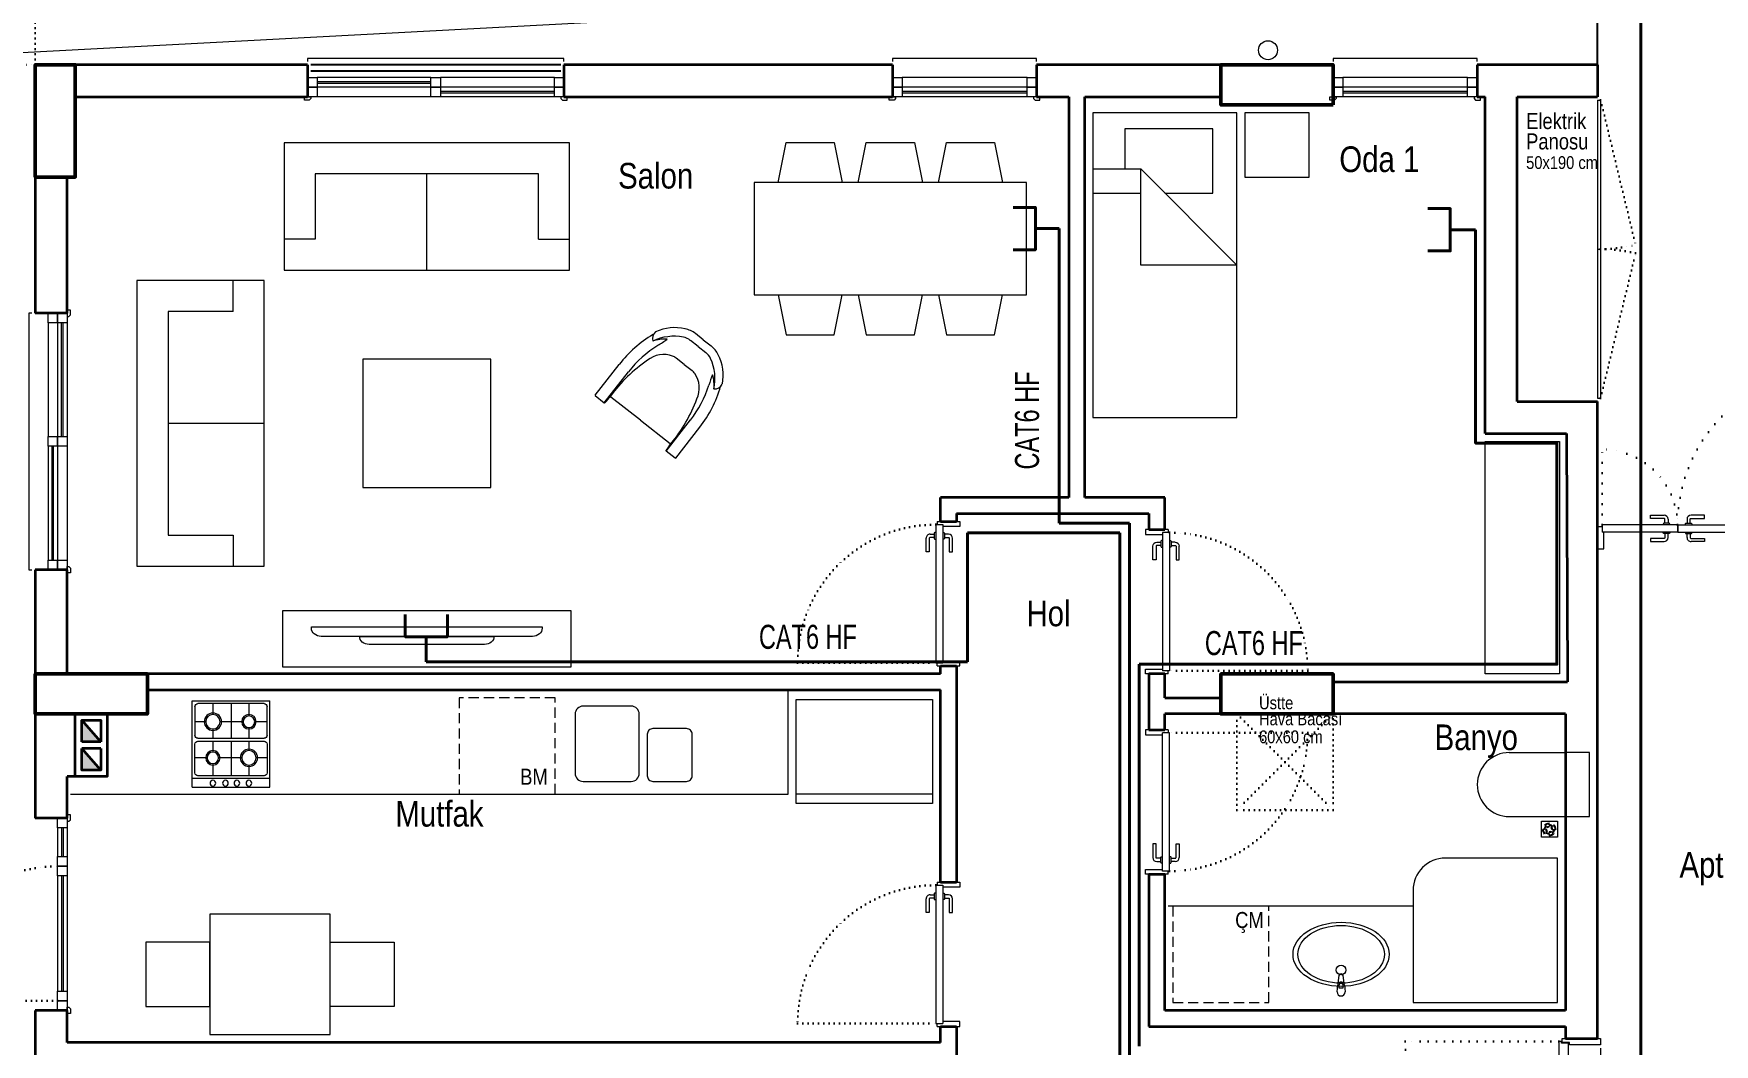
# Model space of a CAD drawing. Header units: millimetres. Extents: x 1852829 to 1882754, y -270850 to -231658.
# Drawn here: x 1857322 to 1858371, y -258057 to -257427 of the extents above; entities that cross this region are included whole.
import ezdxf
from ezdxf.enums import TextEntityAlignment as Align

# ---------------------------------------------------------------- set-up
doc = ezdxf.new("R2010")
doc.units = ezdxf.units.MM
for name, pattern in [('CONTINOUS', [0]), ('CONTINU', [0]), ('DOT', [0.25, 0, -0.25]), ('izdüşüm arka', [3.175, 0, -3.175]), ('izdüşüm ön', [9.525, 6.35, -3.175])]:
    doc.linetypes.add(name, pattern=pattern)
for name, color, linetype, lineweight in [('a_ba', 6, 'Continuous', 50), ('a_doğrama', 251, 'Continuous', 20), ('a_duvar', 251, 'Continuous', 35), ('a_görünüş', 32, 'Continuous', 25), ('a_görünüş_ince', 8, 'Continuous', 20), ('a_izdüşüm_arka', 251, 'izdüşüm arka', 30), ('a_izdüşüm_ön', 6, 'izdüşüm ön', 9), ('a_not_mahal', 253, 'Continuous', 5), ('a_not_misc', 144, 'Continuous', 5), ('a_not_text', 7, 'Continuous', 13), ('a_tefriş', 8, 'Continuous', 20), ('m_yib', 65, 'Continuous', 20), ('Priz', 6, 'CONTINOUS', 40), ('Telefon', 2, 'CONTINOUS', 40)]:
    doc.layers.add(name, color=color, linetype=linetype, lineweight=lineweight)
doc.styles.add('Grupcad', font='arial.ttf', dxfattribs={"width": 0.7})
doc.styles.get("Standard").update_dxf_attribs({"font": 'ARIALN.TTF'})

# ---------------------------------------------------------------- blocks, each defined once
blk = doc.blocks.new('K1')
at = {"layer": 'a_doğrama', "color": 251}
for points in [[(-17.5, -2.5), (-22, -2.5), (-22, 0), (2, 0), (2, -4), (-17.5, -4), (-17.5, -2.5)], [(-27.5, -93.1), (-25, -93.1)], [(-14.5, -93.1), (-17, -93.1)], [(-17.5, -97.5), (-22, -97.5), (-22, -100), (2, -100), (2, -96), (-17.5, -96), (-17.5, -97.5)]]:
    blk.add_lwpolyline(points, dxfattribs=at)
blk.add_lwpolyline([(-18, -14), (-18, -4), (-18, -3), (-22.5, -3), (-22.5, -2.5), (-22.5, -2), (-24, -2), (-24, -2.5), (-24, -12.5), (-24, -88), (-24, -97.5), (-24, -98), (-22.5, -98), (-22.5, -97.5), (-22.5, -97), (-18, -97), (-18, -96), (-18, -86.5)], close=True, dxfattribs=at)
for points in [[(-25, -91.1), (-27.5, -91.1, -0.414214), (-28, -90.6), (-28, -82.1), (-30, -82.1), (-30, -90.6)], [(-17, -91.1), (-14.5, -91.1, 0.414214), (-14, -90.6), (-14, -82.1), (-12, -82.1), (-12, -90.6)], [(-24, -94.1), (-24.5, -94.1, -0.414214), (-25, -93.6), (-25, -90.6, -0.414214), (-24.5, -90.1), (-24, -90.1)], [(-18, -94.1), (-17.5, -94.1, 0.414214), (-17, -93.6), (-17, -90.6, 0.414214), (-17.5, -90.1), (-18, -90.1)]]:
    blk.add_lwpolyline(points, format="xyb", dxfattribs=at)
for centre, start, end in [((-27.5, -90.6), 180, 270), ((-14.5, -90.6), 270, 0)]:
    blk.add_arc(centre, 2.5, start, end, dxfattribs=at)
at = {"layer": 'a_görünüş_ince', "color": 251}
blk.add_line((2, -6), (2, -94), dxfattribs=at)
at = {"layer": 'a_izdüşüm_arka', "color": 251, "linetype": 'DOT', "ltscale": 20}
blk.add_line((-24, -2), (-120, -2), dxfattribs=at)
blk.add_arc((-24, -2), 96, 180, 270, dxfattribs=at)
blk = doc.blocks.new('kapı_c_blok')
at = {"layer": 'a_doğrama', "linetype": 'Continuous'}
for p, q in [((5, 14), (7.9, 14)), ((5, 14), (5, 12)), ((54.9, 15), (7.9, 15)), ((7.9, 15), (7.9, 10.5)), ((54.9, 10.5), (7.9, 10.5)), ((54.9, 15), (54.9, 10.5)), ((55.1, 15), (152.1, 15)), ((55.1, 15), (55.1, 10.5)), ((55.1, 10.5), (152.1, 10.5)), ((152.1, 15), (152.1, 10.5)), ((155, 14), (152.1, 14)), ((155, 14), (155, 12))]:
    blk.add_line(p, q, dxfattribs=at)
at = {"layer": 'a_doğrama'}
for points in [[(47.1, 16), (47.1, 18.5, 0.414214), (46.6, 19), (38.1, 19), (38.1, 21), (46.6, 21)], [(62.9, 16), (62.9, 18.5, -0.414214), (63.4, 19), (71.9, 19), (71.9, 21), (63.4, 21)], [(50.1, 15), (50.1, 15.5, 0.414214), (49.6, 16), (46.6, 16, 0.414214), (46.1, 15.5), (46.1, 15)], [(50.1, 10.5), (50.1, 10, -0.414214), (49.6, 9.5), (46.6, 9.5, -0.414214), (46.1, 10), (46.1, 10.5)], [(59.9, 15), (59.9, 15.5, -0.414214), (60.4, 16), (63.4, 16, -0.414214), (63.9, 15.5), (63.9, 15)], [(59.9, 10.5), (59.9, 10, 0.414214), (60.4, 9.5), (63.4, 9.5, 0.414214), (63.9, 10), (63.9, 10.5)], [(47.1, 9.5), (47.1, 7, -0.414214), (46.6, 6.5), (38.1, 6.5), (38.1, 4.5), (46.6, 4.5)], [(62.9, 9.5), (62.9, 7, 0.414214), (63.4, 6.5), (71.9, 6.5), (71.9, 4.5), (63.4, 4.5)]]:
    blk.add_lwpolyline(points, format="xyb", dxfattribs=at)
at = {"layer": 'a_doğrama', "linetype": 'Continuous'}
for points in [[(5, 2), (5, 0), (9, 0), (9, 10.5)], [(155, 2), (155, 0), (151, 0), (151, 10.5)]]:
    blk.add_lwpolyline(points, dxfattribs=at)
at = {"layer": 'a_doğrama'}
for points in [[(49.1, 18.5), (49.1, 16)], [(60.9, 18.5), (60.9, 16)], [(49.1, 7), (49.1, 9.5)], [(60.9, 7), (60.9, 9.5)]]:
    blk.add_lwpolyline(points, dxfattribs=at)
for centre, start, end in [((46.6, 18.5), 359.9992, 89.9992), ((63.4, 18.5), 90.0008, 180.0008), ((46.6, 7), 269.9992, 359.9992), ((63.4, 7), 180.0008, 270.0008)]:
    blk.add_arc(centre, 2.5, start, end, dxfattribs=at)
at = {"layer": 'a_izdüşüm_arka', "ltscale": 2}
for points in [[(152.1, 15), (152.1, 112)], [(7.9, 15), (7.9, 62)]]:
    blk.add_lwpolyline(points, dxfattribs=at)
for centre, radius, start, end in [((152.2, 14.9), 97.1, 90.0857, 179.918), ((7.9, 15), 47, 359.9985, 90)]:
    blk.add_arc(centre, radius, start, end, dxfattribs=at)
blk = doc.blocks.new('K2')
at = {"layer": 'a_doğrama', "color": 251, "linetype": 'Continuous'}
for p, q in [((-13, 88.1), (-13, 1.9)), ((-13, 88.1), (-8.5, 88.1)), ((-12, 90), (-12, 88.1)), ((-12, 90), (-10, 90)), ((-8.5, 88.1), (-8.5, 1.9)), ((-13, 1.9), (-8.5, 1.9)), ((-12, 0), (-12, 1.9)), ((-12, 0), (-10, 0))]:
    blk.add_line(p, q, dxfattribs=at)
for points in [[(0, 90), (2, 90), (2, 87), (-8.5, 87)], [(0, 0), (2, 0), (2, 3), (-8.5, 3)]]:
    blk.add_lwpolyline(points, dxfattribs=at)
at = {"layer": 'a_doğrama', "color": 251}
for points in [[(-14, 80.1), (-16.5, 80.1, 0.414214), (-17, 79.6), (-17, 71.1), (-19, 71.1), (-19, 79.6)], [(-13, 83.1), (-13.5, 83.1, 0.414214), (-14, 82.6), (-14, 79.6, 0.414214), (-13.5, 79.1), (-13, 79.1)], [(-8.5, 83.1), (-8, 83.1, -0.414214), (-7.5, 82.6), (-7.5, 79.6, -0.414214), (-8, 79.1), (-8.5, 79.1)], [(-7.5, 80.1), (-5, 80.1, -0.414214), (-4.5, 79.6), (-4.5, 71.1), (-2.5, 71.1), (-2.5, 79.6)]]:
    blk.add_lwpolyline(points, format="xyb", dxfattribs=at)
for points in [[(-16.5, 82.1), (-14, 82.1)], [(-5, 82.1), (-7.5, 82.1)]]:
    blk.add_lwpolyline(points, dxfattribs=at)
for centre, start, end in [((-16.5, 79.6), 90, 180), ((-5, 79.6), 0, 90)]:
    blk.add_arc(centre, 2.5, start, end, dxfattribs=at)
at = {"layer": 'a_izdüşüm_arka', "color": 251}
blk.add_lwpolyline([(-99.2, 1.9), (-13, 1.9)], dxfattribs=at)
blk.add_arc((-13, 1.9), 86.2, 90, 180, dxfattribs=at)
blk = doc.blocks.new('klozet')
at = {"layer": 'a_tefriş'}
blk.add_line((20, 0), (-20, 0), dxfattribs=at)
for points in [[(-20, 0), (-20, -15), (20, -15), (20, 0)], [(-20, -50), (-20, -15)], [(20, -50), (20, -15)]]:
    blk.add_lwpolyline(points, dxfattribs=at)
blk.add_arc((0, -50), 20, 180, 360, dxfattribs=at)
blk = doc.blocks.new('160p')
at = {"layer": 'a_doğrama', "color": 251}
for points in [[(-6, -6), (-6, 0), (-12, 0), (-12, -6)], [(0, -6), (0, 0), (-6, 0), (-6, -6)], [(-6, -83), (-6, -77), (-12, -77), (-12, -83)], [(0, -83), (0, -77), (-6, -77), (-6, -83)], [(-6, -160), (-6, -154), (-12, -154), (-12, -160)], [(0, -160), (0, -154), (-6, -154), (-6, -160)]]:
    blk.add_lwpolyline(points, close=True, dxfattribs=at)
for points in [[(2, -1), (2, 2), (0, 2), (0, -2), (1, -2), (2, -1)], [(-9.5, -6), (-9.5, -77)], [(-8.5, -6), (-8.5, -77)], [(-3.5, -83), (-3.5, -154)], [(-2.5, -83), (-2.5, -154)], [(2, -159), (2, -162), (0, -162), (0, -158), (1, -158), (2, -159)]]:
    blk.add_lwpolyline(points, dxfattribs=at)
at = {"layer": 'a_görünüş_ince', "color": 251}
for points in [[(-22, -160), (-24, -160), (-24, 0), (-22, 0)], [(-12, -77), (-12, -6)], [(-6, -77), (-6, -6)], [(-6, -77), (-6, -6)], [(0, -77), (0, -6)], [(-12, -154), (-12, -83)], [(-6, -154), (-6, -83)], [(-6, -154), (-6, -83)], [(0, -154), (0, -83)]]:
    blk.add_lwpolyline(points, dxfattribs=at)
blk = doc.blocks.new('kapı_120_c_blok')
at = {"layer": 'a_doğrama', "color": 251}
for points in [[(-2, 119), (-2, 122), (0, 122), (0, 118), (-1, 118), (-2, 119)], [(2.5, 114), (2.5, 96)], [(3.5, 114), (3.5, 96)], [(2.5, 84), (2.5, 12)], [(3.5, 84), (3.5, 12)], [(-2, 1), (-2, -2), (0, -2), (0, 2), (-1, 2), (-2, 1)]]:
    blk.add_lwpolyline(points, dxfattribs=at)
for points in [[(0, 114), (6, 114), (6, 120), (0, 120)], [(0, 90), (6, 90), (6, 96), (0, 96)], [(0, 84), (6, 84), (6, 90), (0, 90)], [(0, 6), (6, 6), (6, 12), (0, 12)], [(0, 0), (6, 0), (6, 6), (0, 6)]]:
    blk.add_lwpolyline(points, close=True, dxfattribs=at)
at = {"layer": 'a_görünüş_ince', "color": 251}
for points in [[(0, 114), (0, 96)], [(6, 114), (6, 96)], [(0, 84), (0, 12)], [(6, 84), (6, 12)]]:
    blk.add_lwpolyline(points, dxfattribs=at)
at = {"layer": 'a_izdüşüm_arka', "color": 251}
blk.add_lwpolyline([(6, 6), (90, 6)], dxfattribs=at)
blk.add_arc((6, 6), 84, 0, 90, dxfattribs=at)
blk = doc.blocks.new('90_p_c_blok')
at = {"layer": 'a_doğrama'}
for points in [[(1, 2), (-2, 2), (-2, 0), (2, 0), (2, 1), (1, 2)], [(89, 2), (92, 2), (92, 0), (88, 0), (88, 1), (89, 2)], [(84, -2.5), (6, -2.5)], [(84, -3.5), (6, -3.5)]]:
    blk.add_lwpolyline(points, dxfattribs=at)
for points in [[(0, 0), (6, 0), (6, -6), (0, -6)], [(0, -6), (6, -6), (6, -12), (0, -12)], [(84, 0), (90, 0), (90, -6), (84, -6)], [(84, -6), (90, -6), (90, -12), (84, -12)]]:
    blk.add_lwpolyline(points, close=True, dxfattribs=at)
at = {"layer": 'a_görünüş_ince'}
for points in [[(6, 0), (84, 0)], [(6, -6), (84, -6)], [(6, -6), (84, -6)], [(6, -12), (84, -12)], [(0, -22), (0, -24), (90, -24), (90, -22)]]:
    blk.add_lwpolyline(points, dxfattribs=at)
blk = doc.blocks.new('baca_şönt')
at = {"layer": 'a_duvar'}
h = blk.add_hatch(color=256, dxfattribs=at)
h.dxf.hatch_style = 1
h.paths.add_polyline_path([(21.5, -5), (21.5, -17), (35, -17)])
h.paths.add_polyline_path([(4, -5), (4, -17), (17.5, -17)])
for p, q in [((4, -5), (17.5, -17)), ((17.5, -5), (17.5, -17)), ((21.5, -5), (21.5, -17)), ((21.5, -5), (35, -17))]:
    blk.add_line(p, q, dxfattribs=at)
blk.add_lwpolyline([(0, -21), (39, -21), (39, -1), (0, -1)], close=True, dxfattribs=at)
for points in [[(17.5, -5), (4, -5), (4, -17), (17.5, -17)], [(21.5, -17), (35, -17), (35, -5), (21.5, -5)]]:
    blk.add_lwpolyline(points, dxfattribs=at)
blk = doc.blocks.new('tefriş_koltuk_202x90')
at = {"layer": 'a_tefriş'}
for p, q in [((0, -90), (0, -22)), ((-79, -68), (-101, -68)), ((79, -68), (101, -68))]:
    blk.add_line(p, q, dxfattribs=at)
for points in [[(101, -90), (101, 0), (-101, 0), (-101, -90), (101, -90)], [(79, -68), (79, -22), (-79, -22), (-79, -68)]]:
    blk.add_lwpolyline(points, dxfattribs=at)
blk = doc.blocks.new('tefirş_tv')
at = {"layer": 'a_tefriş'}
for points in [[(60, 4), (60, 5, 0.414214), (55, 10), (-55, 10, 0.414214), (-60, 5), (-60, 4)], [(35, 10), (35, 10, 0.414214), (30, 15), (-30, 15, 0.414214), (-35, 10), (-35, 10)]]:
    blk.add_lwpolyline(points, format="xyb", close=True, dxfattribs=at)
blk = doc.blocks.new('berjer')
at = {"layer": 'a_tefriş'}
for p, q in [((-45.1, 45.1), (-49.5, 40.8)), ((-45.1, 45.1), (-40.8, 49.5)), ((-41.4, 41.4), (-37.1, 45.7)), ((-41.4, 41.4), (-45.7, 37.1)), ((-31.3, 31.3), (-26.8, 35.8)), ((26.1, 19), (8.8, 36.2)), ((-31.3, 31.3), (-35.8, 26.8)), ((21, 13.6), (3.6, 31)), ((0, 0), (16.6, 16.6)), ((26.1, 18.7), (21, 13.6)), ((0, 0), (-16.6, -16.6)), ((-19, -26.1), (-36.2, -8.8)), ((-13.6, -21), (-31, -3.6)), ((-18.7, -26.1), (-13.6, -21))]:
    blk.add_line(p, q, dxfattribs=at)
for centre, radius, start, end in [((-29.8, 38.5), 15.5, 107.9156, 135), ((-25, 27.7), 27.3, 71.2858, 110.6993), ((-19.2, 48.9), 5.5, 350.3156, 56.9936), ((-29.8, 38.5), 10.2, 107.9156, 135), ((-23.7, 18.5), 31.1, 71.4354, 107.3961), ((-18.6, 23.9), 24.6, 78.6027, 99.5819), ((18.9, 123.1), 85.7, 240.9454, 245.5445), ((-45.7, -18.5), 69.9, 45.0971, 65.3824), ((-44.9, -17.5), 76, 45, 66.6891), ((-27.4, 24.8), 27.6, 159.0996, 198.2964), ((-38.5, 29.8), 15.5, 135, 162.0844), ((-18.2, 23.5), 31.5, 162.3914, 198.167), ((-38.5, 29.8), 10.2, 135, 162.0844), ((-21, 30), 8.21, 117.4936, 135.1057), ((-17.5, 23.2), 15.9, 57.4112, 117.4936), ((-53.9, -49.3), 97, 43.332, 62.3787), ((-23.4, 18.3), 25.2, 169.88, 190.627), ((-123.1, -18.9), 85.7, 24.4555, 29.0546), ((-23.2, 17.5), 15.9, 152.5064, 212.5888), ((-30, 21), 8.21, 134.8943, 152.5064), ((-49, 19.1), 5.5, 213.0064, 279.6844), ((17.5, 44.9), 76, 203.7042, 225), ((18.5, 45.7), 69.9, 204.6176, 224.9029), ((16.4, 16.9), 0.4, 315, 46.0366), ((110.8, 118.5), 138.4, 227.0869, 229.3484), ((20.8, 13.7), 0.2, 229.3484, 315), ((26, 18.9), 0.2, 315, 45), ((49.3, 53.9), 97, 207.6213, 226.668), ((-16.9, -16.4), 0.4, 223.9634, 315), ((-118.5, -110.8), 138.4, 40.6516, 42.9131), ((-13.7, -20.8), 0.2, 315, 40.6516), ((-18.9, -26), 0.2, 225, 315)]:
    blk.add_arc(centre, radius, start, end, dxfattribs=at)
blk = doc.blocks.new('A$C2A0A03CE')
at = {"layer": 'a_tefriş'}
for p, q in [((-54, -24.3), (-54, 24.3)), ((-54, 24.3), (0, 24.3)), ((-48.6, 24.3), (-48.6, -24.3)), ((-27, 22.5), (-45, 22.5)), ((-35.6, 22.5), (-35.6, 15.7)), ((-21.6, 22.5), (-3.6, 22.5)), ((-13.1, 22.5), (-13.1, 14.8)), ((0, -24.3), (0, 24.3)), ((-46.8, 20.7), (-46.8, -20.7)), ((-40, 11.2), (-46.8, 11.2)), ((-25.2, 11.2), (-31, 11.2)), ((-25.2, -20.7), (-25.2, 20.7)), ((-23.4, -20.7), (-23.4, 20.7)), ((-16.6, 11.2), (-23.4, 11.2)), ((-1.8, 11.2), (-9.4, 11.2)), ((-1.8, 20.7), (-1.8, -20.7)), ((-25.2, 0), (-46.8, 0)), ((-35.6, 6.8), (-35.6, -7.7)), ((-1.8, 0), (-23.4, 0)), ((-13.1, 7.7), (-13.1, -6.8)), ((-39.1, -11.3), (-46.8, -11.3)), ((-35.6, -14.9), (-35.6, -22.5)), ((-25.2, -11.3), (-31.9, -11.3)), ((-17.5, -11.3), (-23.4, -11.3)), ((-13.1, -15.7), (-13.1, -22.5)), ((-1.8, -11.3), (-8.5, -11.3)), ((-54, -24.3), (0, -24.3)), ((-45, -22.5), (-27, -22.5)), ((-3.6, -22.5), (-21.6, -22.5))]:
    blk.add_line(p, q, dxfattribs=at)
for centre, radius in [((-51.4, 11.2), 1.8), ((-35.6, 11.2), 5.4), ((-35.6, 11.2), 4.5), ((-13.1, 11.2), 4.5), ((-13.1, 11.2), 3.6), ((-51.4, 3.7), 1.8), ((-51.4, -3.5), 1.8), ((-51.4, -11.3), 1.8), ((-35.6, -11.3), 4.5), ((-35.6, -11.3), 3.6), ((-13.1, -11.3), 5.4), ((-13.1, -11.3), 4.5)]:
    blk.add_circle(centre, radius, dxfattribs=at)
for centre, start, end in [((-45, 20.7), 90, 180), ((-27, 20.7), 0, 90), ((-21.6, 20.7), 90, 180), ((-3.6, 20.7), 0, 90), ((-45, -20.7), 180, 270), ((-27, -20.7), 270, 0), ((-21.6, -20.7), 180, 270), ((-3.6, -20.7), 270, 0)]:
    blk.add_arc(centre, 1.8, start, end, dxfattribs=at)
blk = doc.blocks.new('tefriş_süzgeç')
at = {"layer": 'a_tefriş'}
for p, q in [((5, 0), (-5, 0)), ((-5, 0), (-5, -10)), ((5, -10), (5, 0)), ((-5, -10), (5, -10)), ((-3.6, -5.1), (-4.1, -5.1)), ((-2.6, -5.1), (-3.1, -5.1)), ((-2.5, -2.5), (-2.9, -2.2)), ((-2.6, -7.6), (-2.9, -7.9)), ((-2, -3.3), (-2.3, -3)), ((-1.9, -6.9), (-2.2, -7.2)), ((-1.6, -5.1), (-2.1, -5.1)), ((-1.2, -3.9), (-1.5, -3.6)), ((-1.2, -6.2), (-1.5, -6.5)), ((-0.2, -2.5), (-0.2, -2)), ((-0.1, -1.5), (-0.1, -1)), ((-0.1, -3), (-0.1, -3.5)), ((-0.1, -6.6), (-0.1, -7.1)), ((-0.1, -7.6), (-0.1, -8.1)), ((-0.1, -8.6), (-0.1, -9.1)), ((1, -4), (1.4, -3.6)), ((1.1, -6.2), (1.4, -6.5)), ((1.5, -5.1), (2, -5.1)), ((1.7, -3.3), (2.1, -2.9)), ((1.8, -6.9), (2.1, -7.2)), ((2.5, -2.5), (2.8, -2.2)), ((2.5, -5.1), (3, -5.1)), ((2.5, -7.5), (2.8, -7.9)), ((3.5, -5.1), (4, -5.1))]:
    blk.add_line(p, q, dxfattribs=at)
for centre, radius, start, end in [((-0.1, -5.1), 4.06, 134.2896, 180), ((-0.1, -5.1), 3.56, 134.2896, 180), ((-0.1, -5.1), 3.06, 180, 225), ((-0.1, -5.1), 4.06, 225, 270), ((-0.1, -5.1), 2.56, 180, 225), ((-0.1, -5.1), 3.56, 225, 270), ((-0.4, -4.4), 2.4, 84.5943, 143.2016), ((-0.1, -5.1), 2.06, 134.2896, 180), ((-0.1, -5), 2.44, 90.343, 138.1212), ((-0.1, -5.1), 1.56, 134.2896, 180), ((-0.1, -5.1), 2.06, 225, 270), ((-0.1, -5.1), 1.56, 225, 270), ((-0.1, -5.1), 4.06, 45, 90), ((-0.1, -5.1), 3.56, 45, 90), ((-0.1, -5.1), 2.06, 45, 90), ((-0.1, -5.1), 1.56, 45, 90), ((-0.1, -5.1), 2.56, 270, 315.7104), ((-0.1, -5.1), 3.06, 270, 315.7104), ((-0.1, -5.1), 1.56, 314.2896, 360), ((-0.1, -5.1), 2.06, 314.2896, 360), ((-0.1, -5.1), 2.56, 360, 45), ((-0.1, -5.1), 3.06, 360, 45), ((-0.1, -5.1), 3.56, 314.2896, 360), ((-0.1, -5.1), 4.06, 314.2896, 360)]:
    blk.add_arc(centre, radius, start, end, dxfattribs=at)
blk = doc.blocks.new('tefriş_yatak tek')
at = {"layer": 'a_tefriş'}
for points in [[(0, -0.45), (-1.9, -0.45), (-1.9, 0.45), (0, 0.45)], [(-1.9, -0.5), (-1.5, -0.5), (-1.5, -0.9), (-1.9, -0.9)]]:
    blk.add_lwpolyline(points, close=True, dxfattribs=at)
for points in [[(-1.55, 0.45), (-1.55, 0.15), (-0.95, -0.45), (-0.95, 0.15), (-1.55, 0.15)], [(-1.4, 0.45), (-1.4, 0.15)], [(-1.4, 0), (-1.4, -0.3), (-1.8, -0.3), (-1.8, 0.25), (-1.55, 0.25)]]:
    blk.add_lwpolyline(points, dxfattribs=at)
blk = doc.blocks.new('TELEFON PRIZI')
at = {"layer": 'Telefon', "linetype": 'CONTINU'}
blk.add_lwpolyline([(13.2, 13.9), (13.2, 0), (-13.2, 0), (-13.2, 13.9)], dxfattribs=at)

msp = doc.modelspace()

# ---------------------------------------------------------------- linework, layer by layer
at = {"layer": 'a_ba', "color": 253}
for points in [[(1857322.7, -257516.2), (1857347.7, -257516.2), (1857347.7, -257446.2), (1857322.7, -257446.2)], [(1858132.7, -257471.2), (1858132.7, -257446.2), (1858062.7, -257446.2), (1858062.7, -257471.2)], [(1857322.7, -257826.2), (1857322.7, -257851.2), (1857392.7, -257851.2), (1857392.7, -257826.2)], [(1858132.7, -257851.2), (1858132.7, -257826.2), (1858062.7, -257826.2), (1858062.7, -257851.2)]]:
    msp.add_lwpolyline(points, close=True, dxfattribs=at)
at = {"layer": 'a_doğrama'}
for points in [[(1858297.7, -257468.2), (1858297.7, -257654.2)], [(1858297.7, -257468.2), (1858299.7, -257468.2)], [(1858299.7, -257468.2), (1858299.7, -257654.2)], [(1858297.7, -257561.2), (1858299.7, -257561.2)], [(1858297.7, -257654.2), (1858299.7, -257654.2)]]:
    msp.add_lwpolyline(points, dxfattribs=at)
at = {"layer": 'a_duvar'}
for p, q in [((1857492.7, -257446.2), (1857322.7, -257446.2)), ((1857492.7, -257446.2), (1857492.7, -257466.2)), ((1857857.7, -257446.2), (1857652.7, -257446.2)), ((1857652.7, -257446.2), (1857652.7, -257466.2)), ((1857857.7, -257446.2), (1857857.7, -257466.2)), ((1858132.7, -257446.2), (1857947.7, -257446.2)), ((1857947.7, -257446.2), (1857947.7, -257466.2)), ((1858297.7, -257446.2), (1858222.7, -257446.2)), ((1857322.7, -257466.2), (1857322.7, -257601.2)), ((1857347.7, -257466.2), (1857492.7, -257466.2)), ((1857652.7, -257466.2), (1857857.7, -257466.2)), ((1857947.7, -257466.2), (1857967.7, -257466.2)), ((1857967.7, -257466.2), (1857967.7, -257716.2)), ((1857977.7, -257466.2), (1858062.7, -257466.2)), ((1857977.7, -257716.2), (1857977.7, -257466.2)), ((1858222.7, -257466.2), (1858227.7, -257466.2)), ((1858227.7, -257676.2), (1858227.7, -257466.2)), ((1858247.7, -257466.2), (1858297.7, -257466.2)), ((1858247.7, -257656.2), (1858247.7, -257466.2)), ((1857342.7, -257601.2), (1857342.7, -257516.2)), ((1858247.7, -257656.2), (1858297.7, -257656.2)), ((1858297.7, -257736.2), (1858297.7, -257656.2)), ((1858227.7, -257676.2), (1858278.4, -257676.2)), ((1858278.4, -257676.2), (1858279, -257831.2)), ((1857967.7, -257716.2), (1857887.7, -257716.2)), ((1857887.7, -257731.2), (1857887.7, -257716.2)), ((1858027.7, -257716.2), (1857977.7, -257716.2)), ((1857897.7, -257726.2), (1857897.7, -257731.2)), ((1857897.7, -257726.2), (1857977.7, -257726.2)), ((1857977.7, -257726.2), (1858017.7, -257726.2)), ((1858017.7, -257726.2), (1858017.7, -257736.2)), ((1858297.7, -258053.7), (1858297.7, -257734.2)), ((1857322.7, -257761.2), (1857322.7, -257916.2)), ((1857342.7, -257826.2), (1857342.7, -257761.2)), ((1857887.7, -257826.2), (1857342.7, -257826.2)), ((1857887.7, -257826.2), (1857887.7, -257821.2)), ((1857897.7, -257821.2), (1857897.7, -257956.2)), ((1858017.7, -257826.2), (1858017.7, -257861.2)), ((1858027.7, -257841.2), (1858027.7, -257826.2)), ((1857392.7, -257836.2), (1857887.7, -257836.2)), ((1857887.7, -257956.2), (1857887.7, -257836.2)), ((1858132.7, -257831.2), (1858279, -257831.2)), ((1858027.7, -257841.2), (1858062.7, -257841.2)), ((1858277.7, -257851.2), (1858027.7, -257851.2)), ((1858027.7, -257861.2), (1858027.7, -257851.2)), ((1858277.7, -257851.2), (1858277.7, -258036.2)), ((1857342.7, -257916.2), (1857342.7, -257890.2)), ((1858017.7, -257951.2), (1858017.7, -258046.2)), ((1858027.7, -258036.2), (1858027.7, -257951.2)), ((1857322.7, -258036.2), (1857322.7, -258121.2)), ((1857342.7, -258056.2), (1857342.7, -258036.2)), ((1858277.7, -258036.2), (1858027.7, -258036.2)), ((1857887.7, -258056.2), (1857887.7, -258046.2)), ((1857897.7, -258046.2), (1857897.7, -258071.2)), ((1858017.7, -258046.2), (1858277.7, -258046.2)), ((1858277.7, -258046.2), (1858277.7, -258053.7)), ((1857887.7, -258056.2), (1857342.7, -258056.2))]:
    msp.add_line(p, q, dxfattribs=at)
for points in [[(1858222.7, -257446.2), (1858222.7, -257466.2)], [(1858297.7, -257446.2), (1858297.7, -257466.2)], [(1857342.7, -257601.2), (1857322.7, -257601.2)], [(1858027.7, -257736.2), (1858027.7, -257716.2)], [(1857887.7, -257731.2), (1857897.7, -257731.2)], [(1858017.7, -257736.2), (1858027.7, -257736.2)], [(1857342.7, -257761.2), (1857322.7, -257761.2)], [(1857887.7, -257821.2), (1857897.7, -257821.2)], [(1858027.7, -257826.2), (1858017.7, -257826.2)], [(1858017.7, -257861.2), (1858027.7, -257861.2)], [(1857347.7, -257890.2), (1857342.7, -257890.2)], [(1857342.7, -257916.2), (1857322.7, -257916.2)], [(1858017.7, -257951.2), (1858027.7, -257951.2)], [(1857887.7, -257956.2), (1857897.7, -257956.2)], [(1857342.7, -258036.2), (1857322.7, -258036.2)], [(1857887.7, -258046.2), (1857897.7, -258046.2)], [(1858277.7, -258053.7), (1858297.7, -258053.7)]]:
    msp.add_lwpolyline(points, dxfattribs=at)
at = {"layer": 'a_görünüş', "color": 251}
for points in [[(1858297.7, -257446.2), (1858297.7, -257326.2)], [(1857650.7, -257446.2), (1857494.7, -257446.2)], [(1857650.7, -257450.2), (1857494.7, -257450.2)]]:
    msp.add_lwpolyline(points, dxfattribs=at)
at = {"layer": 'a_izdüşüm_arka'}
for p, q in [((1858072.7, -257911.2), (1858072.7, -257851.2)), ((1858132.7, -257851.2), (1858132.7, -257911.2)), ((1858132.7, -257911.2), (1858072.7, -257911.2))]:
    msp.add_line(p, q, dxfattribs=at)
for points in [[(1857322.7, -258066.2), (1857173.2, -258066.2), (1857173.2, -258051.2), (1857173.2, -258046.2), (1857152.7, -258046.2), (1857152.7, -257466.2), (1857173.2, -257466.2), (1857173.2, -257446.2), (1857322.7, -257446.2), (1857322.7, -257326.2), (1859402.7, -257326.2), (1859402.7, -257446.2), (1859552.3, -257446.2), (1859552.3, -257466.2), (1859572.7, -257466.2), (1859572.7, -258046.2), (1859552.3, -258046.2), (1859552.3, -258066.2), (1859402.7, -258066.2)], [(1858299.7, -257468.2), (1858321.5, -257558.6)], [(1858299.7, -257654.2), (1858321.5, -257563.7)], [(1858132.7, -257851.2), (1858072.7, -257911.2)], [(1858072.7, -257851.2), (1858132.7, -257911.2)]]:
    msp.add_lwpolyline(points, dxfattribs=at)
for centre, start, end in [((1858299.7, -257468.2), 270, 283.5253), ((1858299.7, -257654.2), 76.4747, 90)]:
    msp.add_arc(centre, 93, start, end, dxfattribs=at)
at = {"layer": 'a_izdüşüm_ön', "color": 251}
for points in [[(1857647.2, -257901.2), (1857647.2, -257841.2), (1857587.2, -257841.2), (1857587.2, -257901.2)], [(1858032.7, -258031.2), (1858092.7, -258031.2), (1858092.7, -257971.2), (1858032.7, -257971.2)]]:
    msp.add_lwpolyline(points, close=True, dxfattribs=at)
at = {"layer": 'a_not_misc'}
msp.add_lwpolyline([(1857173.2, -257446.1), (1858297.7, -257386.2), (1857173.2, -257331.2)], dxfattribs=at)
at = {"layer": 'a_tefriş'}
for p, q in [((1857344.7, -257901.2), (1857792.7, -257901.2)), ((1858182.7, -257971.2), (1858029.7, -257971.2)), ((1858135.9, -258019.5), (1858136.6, -258014.2)), ((1858138.8, -258014.2), (1858139.5, -258019.5)), ((1858135.2, -258024.7), (1858135.6, -258020.5)), ((1858136.3, -258020.7), (1858136.3, -258022.2)), ((1858136.3, -258022.2), (1858139.1, -258022.2)), ((1858139.1, -258022.2), (1858139.1, -258020.7)), ((1858139.8, -258020.5), (1858140.2, -258024.7))]:
    msp.add_line(p, q, dxfattribs=at)
for points in [[(1857786.4, -257519.7), (1857791.4, -257494.7), (1857821.4, -257494.7), (1857826.4, -257519.7)], [(1857836.4, -257519.7), (1857841.4, -257494.7), (1857871.4, -257494.7), (1857876.4, -257519.7)], [(1857886.4, -257519.7), (1857891.4, -257494.7), (1857921.4, -257494.7), (1857926.4, -257519.7)], [(1857786.4, -257589.7), (1857791.4, -257614.7), (1857821.4, -257614.7), (1857826.4, -257589.7)], [(1857836.4, -257589.7), (1857841.4, -257614.7), (1857871.4, -257614.7), (1857876.4, -257589.7)], [(1857886.4, -257589.7), (1857891.4, -257614.7), (1857921.4, -257614.7), (1857926.4, -257589.7)], [(1857792.7, -257901.2), (1857792.7, -257836.2)], [(1857882.7, -257842.2), (1857882.7, -257907.2), (1857797.7, -257907.2), (1857797.7, -257842.2), (1857882.7, -257842.2), (1857882.7, -257901.2), (1857797.7, -257901.2)]]:
    msp.add_lwpolyline(points, dxfattribs=at)
for points in [[(1857941.4, -257519.7), (1857771.4, -257519.7), (1857771.4, -257589.7), (1857941.4, -257589.7)], [(1857527.1, -257709.9), (1857607.1, -257709.9), (1857607.1, -257629.9), (1857527.1, -257629.9)], [(1858227.7, -257681.2), (1858274, -257681.2), (1858274, -257826.2), (1858227.7, -257826.2)], [(1857477.1, -257786.8), (1857477.1, -257821.8), (1857657.1, -257821.8), (1857657.1, -257786.8)], [(1857506.7, -258051.2), (1857506.7, -257976.2), (1857431.7, -257976.2), (1857431.7, -258051.2)], [(1857431.7, -258033.7), (1857431.7, -257993.7), (1857391.7, -257993.7), (1857391.7, -258033.7)], [(1857546.7, -258033.7), (1857506.7, -258033.7), (1857506.7, -257993.7), (1857546.7, -257993.7)]]:
    msp.add_lwpolyline(points, close=True, dxfattribs=at)
for points in [[(1857699.7, -257851.3, 0.414214), (1857694.7, -257846.3), (1857664.7, -257846.3, 0.414214), (1857659.7, -257851.3), (1857659.7, -257888.3, 0.414214), (1857664.7, -257893.3), (1857694.7, -257893.3, 0.414214), (1857699.7, -257888.3), (1857699.7, -257851.3)], [(1857732.7, -257863.9, 0.414214), (1857729.2, -257860.4), (1857708.2, -257860.4, 0.414214), (1857704.7, -257863.9), (1857704.7, -257889.8, 0.414214), (1857708.2, -257893.3), (1857729.2, -257893.3, 0.414214), (1857732.7, -257889.8), (1857732.7, -257863.9)]]:
    msp.add_lwpolyline(points, format="xyb", dxfattribs=at)
msp.add_lwpolyline([(1858272.7, -257941.2), (1858202.7, -257941.2, 0.414214), (1858182.7, -257961.2), (1858182.7, -258031.2), (1858272.7, -258031.2)], format="xyb", close=True, dxfattribs=at)
msp.add_circle((1858137.7, -258011), 3, dxfattribs=at)
msp.add_circle((1858137.7, -258011), 3, dxfattribs=at)
for centre, radius, start, end in [((1858137.7, -258014.4), 1.12, 7.1389, 172.8611), ((1858137.7, -258024.7), 2.5, 180, 0), ((1858137.7, -258020.6), 2.11, 147.229, 174.8304), ((1858137.7, -258020.6), 2.11, 32.771, 147.229), ((1858137.7, -258020.7), 1.36, 0, 180), ((1858137.7, -258020.6), 2.11, 5.1696, 32.771)]:
    msp.add_arc(centre, radius, start, end, dxfattribs=at)
for major_axis in [(30, 0), (27, 0)]:
    msp.add_ellipse((1858137.7, -258001.2), major_axis=major_axis, ratio=0.666667, dxfattribs=at)
at = {"layer": 'm_yib'}
msp.add_circle((1858092.1, -257437.1), 5.92, dxfattribs=at)
at = {"layer": 'Priz'}
msp.add_line((1858324.8, -258462.5), (1858324.8, -257260.5), dxfattribs=at)
at = {"layer": 'Telefon'}
for p, q in [((1857946.9, -257548.4), (1857961.7, -257548.4)), ((1857961.7, -257548.4), (1857961.7, -257732.2)), ((1858205.8, -257549.1), (1858221.7, -257549.1)), ((1857961.7, -257732.2), (1858005.7, -257732.2)), ((1858005.7, -257732.2), (1858005.7, -258064.6)), ((1857904.6, -257818.7), (1857904.6, -257738.2)), ((1857904.6, -257738.2), (1857999.7, -257738.2)), ((1857999.7, -257738.2), (1857999.7, -258070.6)), ((1857566.8, -257803.1), (1857566.8, -257818.7)), ((1857566.8, -257818.7), (1857904.6, -257818.7)), ((1858011.7, -257820.2), (1858011.7, -258058.6))]:
    msp.add_line(p, q, dxfattribs=at)
msp.add_lwpolyline([(1858221.7, -257549.1), (1858221.7, -257682.2), (1858272.4, -257682.2), (1858272.4, -257820.2), (1858011.7, -257820.2)], dxfattribs=at)

# ---------------------------------------------------------------- block references
at = {"rotation": 180}
for p in [(1857947.7, -257466.2), (1858222.7, -257466.2)]:
    msp.add_blockref('90_p_c_blok', p, dxfattribs=at)
at = {"xscale": -1}
msp.add_blockref('kapı_120_c_blok', (1857342.7, -258036.2), dxfattribs=at)
at = {"layer": 'a_doğrama'}
msp.add_blockref('kapı_c_blok', (1858292.7, -257748.2), dxfattribs=at)
at = {"layer": 'a_duvar', "xscale": -1}
for name, p, rotation in [('160p', (1857492.7, -257466.2), 90), ('160p', (1857342.7, -257761.2), 180), ('baca_şönt', (1857368.7, -257890.2), 270.0000000000001)]:
    msp.add_blockref(name, p, dxfattribs=dict(at, rotation=rotation))
at = {"layer": 'a_izdüşüm_arka', "ltscale": 5}
for name, p, rotation in [('K2', (1857897.7, -257821.2), 359.9992036878907), ('K2', (1858017.7, -257861.2), 179.9992036878906), ('K2', (1857897.7, -258046.2), 359.9992036878907), ('K1', (1858297.7, -258053.7), 359.9992036878907)]:
    msp.add_blockref(name, p, dxfattribs=dict(at, rotation=rotation))
at = {"layer": 'a_izdüşüm_arka', "ltscale": 5, "xscale": -1, "rotation": 0.0007963121093723657}
msp.add_blockref('K2', (1858017.7, -257826.2), dxfattribs=at)
at = {"layer": 'a_tefriş', "xscale": -100, "yscale": 100, "zscale": 100, "rotation": 90}
msp.add_blockref('tefriş_yatak tek', (1858027.7, -257666.2), dxfattribs=at)
at = {"layer": 'a_tefriş', "lineweight": -3, "extrusion": (-2.24181e-16, 1.09817e-31, -1), "xscale": -0.8823529411764706, "yscale": 0.8823529411764706, "zscale": -0.8823529411764706}
msp.add_blockref('tefriş_koltuk_202x90', (-1857567.1, -257494.9), dxfattribs=at)
at = {"layer": 'a_tefriş', "lineweight": -3, "extrusion": (-1.23544e-31, -2.24181e-16, -1), "xscale": -0.8823529411764706, "yscale": 0.8823529411764706, "zscale": -0.8823529411764706, "rotation": 270}
msp.add_blockref('tefriş_koltuk_202x90', (-1857386.2, -257669.9), dxfattribs=at)
at = {"layer": 'a_tefriş', "rotation": 277.0132670416978}
msp.add_blockref('berjer', (1857700.4, -257668), dxfattribs=at)
at = {"layer": 'a_tefriş', "extrusion": (0, 0, -1), "xscale": 1.2, "rotation": 179.9999983322061}
msp.add_blockref('tefirş_tv', (-1857567.1, -257792.8), dxfattribs=at)
at = {"layer": 'a_tefriş', "color": 113, "xscale": -1, "rotation": 269.9992036728955}
msp.add_blockref('A$C2A0A03CE', (1857444.9, -257843), dxfattribs=at)
at = {"layer": 'a_tefriş', "color": 113, "rotation": 270.000796339462}
msp.add_blockref('klozet', (1858292.7, -257895.3), dxfattribs=at)
at = {"layer": 'a_tefriş', "xscale": -1, "rotation": 270.0000000000001}
msp.add_blockref('tefriş_süzgeç', (1858272.7, -257923.2), dxfattribs=at)
at = {"layer": 'Telefon', "linetype": 'CONTINU'}
for p, rotation in [((1857946.9, -257548.4), 90.00000000000001), ((1858205.8, -257549.1), 90)]:
    msp.add_blockref('TELEFON PRIZI', p, dxfattribs=dict(at, rotation=rotation))
msp.add_blockref('TELEFON PRIZI', (1857566.8, -257803.1), dxfattribs=at)

# ---------------------------------------------------------------- texts
at = {"layer": 'a_not_mahal'}
for s, height, p in [('Oda 1', 16, (1858136.6, -257513.1)), ('Salon', 16, (1857686.5, -257523.4)), ('50x190 cm', 8, (1858253.2, -257511.2)), ('Hol', 16, (1857941.4, -257796.5)), ('Banyo', 16, (1858196.1, -257873.8)), ('BM', 10, (1857625.4, -257895.4)), ('Mutfak', 16, (1857547.5, -257921.5)), ('Apt. Holü', 16, (1858348.9, -257953.4)), ('ÇM', 10, (1858071.6, -257984.8))]:
    msp.add_text(s, height=height, dxfattribs=at).set_placement(p)
at = {"layer": 'a_not_text'}
for s, height, p in [('Elektrik ', 10, (1858253.2, -257486.3)), ('Panosu', 10, (1858253.2, -257499)), ('Üstte', 8, (1858086.5, -257848.3)), ('Hava Bacası', 8, (1858086.5, -257858.3)), ('60x60 cm', 8, (1858086.5, -257869.5))]:
    msp.add_text(s, height=height, dxfattribs=at).set_placement(p)
at = {"layer": 'Telefon', "color": 4, "linetype": 'CONTINU', "style": 'Grupcad', "width": 0.7}
msp.add_text('CAT6 HF', height=15, rotation=90, dxfattribs=at).set_placement((1857941.7, -257698.7), align=Align.MIDDLE_LEFT)
for p in [(1857774.4, -257803.1), (1858052.7, -257807)]:
    msp.add_text('CAT6 HF', height=15, dxfattribs=at).set_placement(p, align=Align.MIDDLE_LEFT)

doc.saveas('drawing.dxf')
